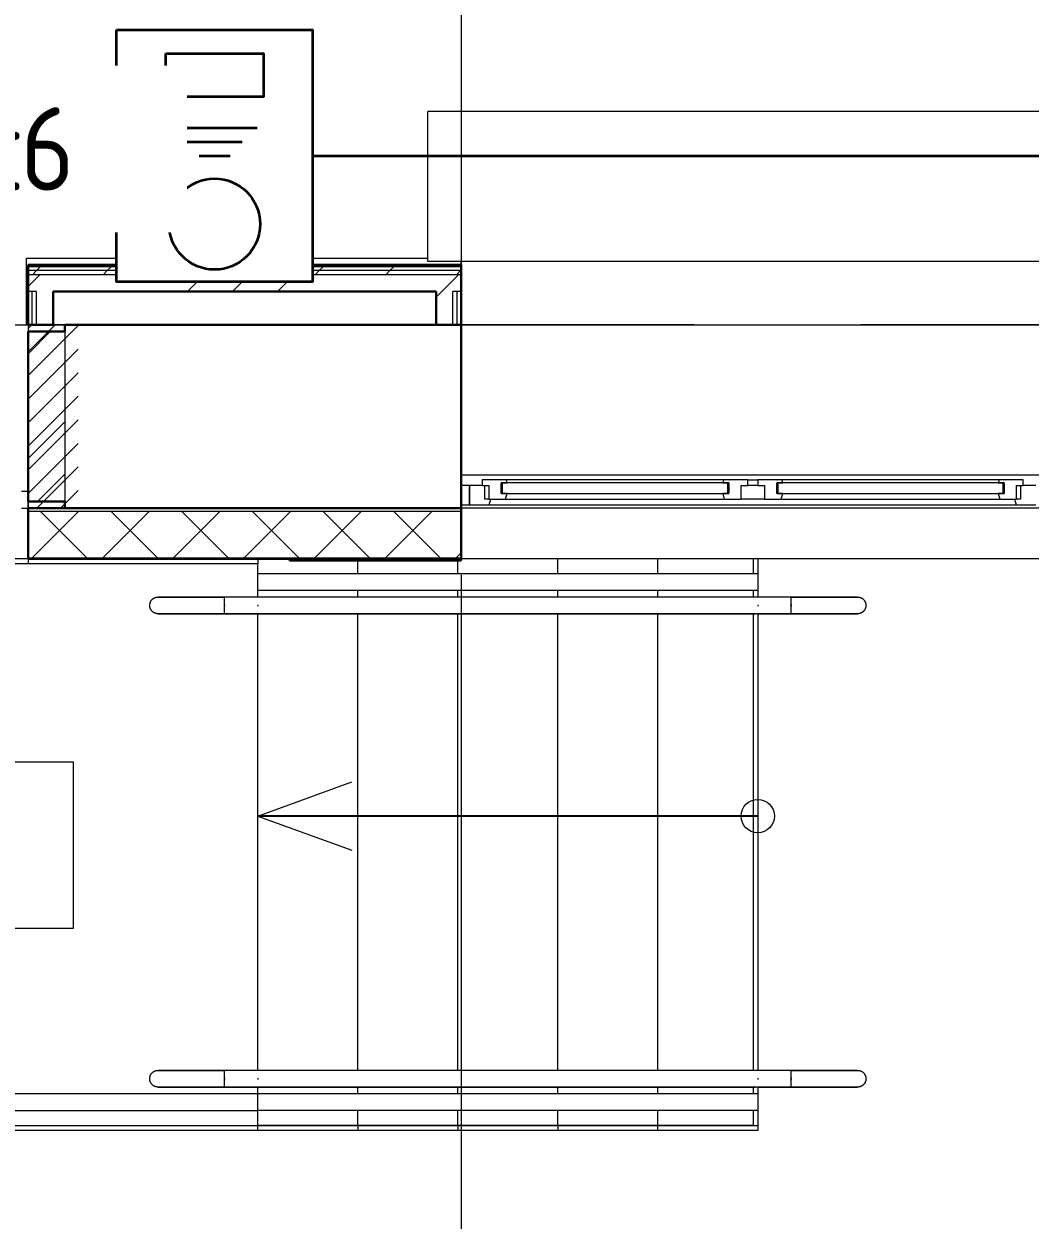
# Model space of a CAD drawing. Header units: millimetres. Extents: x -586848 to 520591, y -385801 to 675781.
# Drawn here: x -34375 to -31355, y -118919 to -115330 of the extents above; entities that cross this region are included whole.
import ezdxf
from ezdxf import colors
from ezdxf.entities.mleader import LeaderData, LeaderLine
from ezdxf.math import Vec2, Vec3

# ---------------------------------------------------------------- set-up
doc = ezdxf.new("R2010")
doc.units = ezdxf.units.MM
doc.set_wipeout_variables(frame=1)
doc.linetypes.add('ADSK_Линия сетки', pattern=[25, 20, -2.5, 0, -2.5])
doc.linetypes.add('ADSK_Штриховая_ш2 п1_5', pattern=[4.5, 3, -1.5])
for name, color, linetype, lineweight in [('_ Окна', 7, 'Continuous', 9), ('E-Безопасность-G', 153, 'Continuous', 35), ('RC-Выноски', 7, 'Continuous', 0), ('Аннотация', 7, 'Continuous', 18), ('Двери', 252, 'Continuous', 9), ('Лестницы', 252, 'Continuous', 9), ('Маркировка Не АУ', 7, 'Continuous', 25), ('Ограждение', 252, 'Continuous', 9), ('Окна', 252, 'Continuous', 9), ('Оси', 252, 'Continuous', 9), ('Стены внутренние', 7, 'Continuous', 18), ('Стены наружные', 7, 'Continuous', 18), ('Стены штриховка', 7, 'Continuous', 9)]:
    doc.layers.add(name, color=color, linetype=linetype, lineweight=lineweight)
doc.layers.add('Узлы', color=7, linetype='Continuous')
doc.styles.add('ISOCPEUR', font='isocpeur.ttf', dxfattribs={"width": 0.9, "height": 350})
doc.styles.add('RubezhCAD', font='', dxfattribs={"oblique": 10})
doc.styles.get('RubezhCAD').set_extended_font_data('GOST type A')

# ---------------------------------------------------------------- blocks, each defined once
blk = doc.blocks.new('СЭС Панель')
at = {"color": 1}
blk.add_wipeout([(-588, 756), (0, 756), (0, 0), (-588, 0)], dxfattribs=at)
at = {"layer": 'E-Безопасность-G', "color": 1}
for p, q in [((-423.7, 462.4), (-165.7, 462.4)), ((-376.5, 420.4), (-210.7, 420.4)), ((-340.5, 378.4), (-247.5, 378.4))]:
    blk.add_line(p, q, dxfattribs=at)
for points in [[(-588, 756), (0, 756), (0, 0), (-588, 0)], [(-440.6, 685.4), (-147.4, 685.4), (-147.4, 555.6), (-440.6, 555.6)]]:
    blk.add_lwpolyline(points, close=True, dxfattribs=at)
blk.add_circle((-294, 173.3), 136.6, dxfattribs=at)
blk = doc.blocks.new('1 этаж')
at = {"layer": 'Двери', "lineweight": 18, "true_color": 0x636466}
h = blk.add_hatch(dxfattribs=at)
h.set_pattern_fill('FP_2', color=251, angle=180, style=0, pattern_type=2)
h.set_pattern_definition([(225, (-48530.8, 15181.27), (35.3553, -35.3553), [])])
h.paths.add_polyline_path([(-47805.8, 14906.3), (-47655.8, 14906.3), (-47655.8, 15456.3), (-47805.8, 15456.3), (-47805.8, 15088.3)])
h.paths.add_polyline_path([(-49505.8, 14906.3), (-49505.8, 15456.3), (-49655.8, 15456.3), (-49655.8, 14906.3), (-49546.1, 14906.3)])
at = {"layer": '_ Окна', "color": 251, "true_color": 0x636466}
for p, q in [((-46480.8, 14974.3), (-46505.8, 14974.3)), ((-46480.8, 14916.3), (-46480.8, 14974.3)), ((-46382.8, 14982.3), (-46385.8, 14982.3)), ((-46385.8, 14982.3), (-46385.8, 14950.3)), ((-45705.8, 14982.3), (-46382.8, 14982.3)), ((-46382.8, 14982.3), (-46382.8, 14950.3)), ((-46382.8, 14950.3), (-46382.8, 14982.3)), ((-45705.8, 14950.3), (-45705.8, 14982.3)), ((-45705.8, 14982.3), (-45705.8, 14950.3)), ((-45702.8, 14982.3), (-45705.8, 14982.3)), ((-45702.8, 14950.3), (-45702.8, 14982.3)), ((-45555.8, 14982.3), (-45558.8, 14982.3)), ((-45558.8, 14982.3), (-45558.8, 14950.3)), ((-44878.8, 14982.3), (-45555.8, 14982.3)), ((-45555.8, 14982.3), (-45555.8, 14950.3)), ((-45555.8, 14950.3), (-45555.8, 14982.3)), ((-44878.8, 14950.3), (-44878.8, 14982.3)), ((-44878.8, 14982.3), (-44878.8, 14950.3)), ((-44875.8, 14982.3), (-44878.8, 14982.3)), ((-44875.8, 14950.3), (-44875.8, 14982.3)), ((-46385.8, 14950.3), (-46382.8, 14950.3)), ((-46382.8, 14950.3), (-45705.8, 14950.3)), ((-45705.8, 14950.3), (-45702.8, 14950.3)), ((-45558.8, 14950.3), (-45555.8, 14950.3)), ((-45555.8, 14950.3), (-44878.8, 14950.3)), ((-44878.8, 14950.3), (-44875.8, 14950.3)), ((-46505.8, 14916.3), (-46480.8, 14916.3))]:
    blk.add_line(p, q, dxfattribs=at)
at = {"layer": '_ Окна', "color": 251, "lineweight": 18, "true_color": 0x636466}
for p, q in [((-46442.8, 14974.3), (-46480.8, 14974.3)), ((-46480.8, 14974.3), (-46480.8, 14916.3)), ((-46386.8, 14991.3), (-46442.8, 14991.3)), ((-46442.8, 14991.3), (-46442.8, 14974.3)), ((-46442.8, 14974.3), (-46422.8, 14974.3)), ((-46434.8, 14933.3), (-46434.8, 14974.3)), ((-46422.8, 14974.3), (-46422.8, 14933.3)), ((-46385.8, 14990.3), (-46386.8, 14991.3)), ((-46384.8, 14991.3), (-46385.8, 14990.3)), ((-46385.8, 14950.3), (-46385.8, 14982.3)), ((-46385.8, 14982.3), (-46367.8, 14982.3)), ((-46370.2, 14991.3), (-46384.8, 14991.3)), ((-46367.8, 14982.3), (-46370.2, 14991.3)), ((-45718.4, 14991.3), (-45720.8, 14982.3)), ((-45720.8, 14982.3), (-45702.8, 14982.3)), ((-45703.8, 14991.3), (-45718.4, 14991.3)), ((-45702.8, 14990.3), (-45703.8, 14991.3)), ((-45701.8, 14991.3), (-45702.8, 14990.3)), ((-45702.8, 14982.3), (-45702.8, 14950.3)), ((-45645.8, 14991.3), (-45701.8, 14991.3)), ((-45665.8, 14933.3), (-45665.8, 14974.3)), ((-45665.8, 14974.3), (-45645.8, 14974.3)), ((-45645.8, 14974.3), (-45645.8, 14991.3)), ((-45559.8, 14991.3), (-45615.8, 14991.3)), ((-45615.8, 14991.3), (-45615.8, 14974.3)), ((-45615.8, 14974.3), (-45595.8, 14974.3)), ((-45595.8, 14974.3), (-45595.8, 14933.3)), ((-45558.8, 14990.3), (-45559.8, 14991.3)), ((-45557.8, 14991.3), (-45558.8, 14990.3)), ((-45558.8, 14950.3), (-45558.8, 14982.3)), ((-45558.8, 14982.3), (-45540.8, 14982.3)), ((-45543.2, 14991.3), (-45557.8, 14991.3)), ((-45540.8, 14982.3), (-45543.2, 14991.3)), ((-44891.4, 14991.3), (-44893.8, 14982.3)), ((-44893.8, 14982.3), (-44875.8, 14982.3)), ((-44876.8, 14991.3), (-44891.4, 14991.3)), ((-44875.8, 14990.3), (-44876.8, 14991.3)), ((-44874.8, 14991.3), (-44875.8, 14990.3)), ((-44875.8, 14982.3), (-44875.8, 14950.3)), ((-44818.8, 14991.3), (-44874.8, 14991.3)), ((-44838.8, 14933.3), (-44838.8, 14974.3)), ((-44838.8, 14974.3), (-44818.8, 14974.3)), ((-44826.8, 14974.3), (-44826.8, 14933.3)), ((-44818.8, 14974.3), (-44818.8, 14991.3)), ((-44780.8, 14974.3), (-44818.8, 14974.3)), ((-46422.8, 14933.3), (-46434.8, 14933.3)), ((-46422.8, 14933.3), (-46372.4, 14933.3)), ((-46421.4, 14916.3), (-46416.8, 14933.3)), ((-46367.8, 14950.3), (-46385.8, 14950.3)), ((-46372.4, 14933.3), (-46367.8, 14950.3)), ((-45702.8, 14950.3), (-45720.8, 14950.3)), ((-45720.8, 14950.3), (-45716.2, 14933.3)), ((-45716.2, 14933.3), (-45665.8, 14933.3)), ((-45595.8, 14933.3), (-45545.4, 14933.3)), ((-45540.8, 14950.3), (-45558.8, 14950.3)), ((-45545.4, 14933.3), (-45540.8, 14950.3)), ((-44875.8, 14950.3), (-44893.8, 14950.3)), ((-44893.8, 14950.3), (-44889.2, 14933.3)), ((-44889.2, 14933.3), (-44838.8, 14933.3)), ((-44844.8, 14933.3), (-44840.2, 14916.3)), ((-44826.8, 14933.3), (-44838.8, 14933.3)), ((-46480.8, 14916.3), (-46421.4, 14916.3)), ((-44840.2, 14916.3), (-44780.8, 14916.3))]:
    blk.add_line(p, q, dxfattribs=at)
at = {"layer": 'Аннотация', "color": 251, "lineweight": 20, "true_color": 0x636466}
for p, q in [((-48970.3, 14145.3), (-47670.3, 14145.3)), ((-47670.3, 14145.3), (-47670.3, 13645.3)), ((-47115.8, 13982.2), (-46833.9, 14084.8)), ((-47115.8, 13982.2), (-46833.9, 13879.6)), ((-47670.3, 13645.3), (-48970.3, 13645.3))]:
    blk.add_line(p, q, dxfattribs=at)
blk.add_circle((-45615.8, 13982.2), 50, dxfattribs=at)
at = {"layer": 'Двери', "color": 251, "linetype": 'ADSK_Штриховая_ш2 п1_5', "true_color": 0x636466}
for p, q in [((-47655.8, 15456.3), (-47805.8, 15456.3)), ((-47805.8, 15456.3), (-47805.8, 14906.3)), ((-47805.8, 14906.3), (-47655.8, 14906.3))]:
    blk.add_line(p, q, dxfattribs=at)
at = {"layer": 'Двери', "color": 251, "true_color": 0x636466}
for p, q in [((-47805.8, 14956.3), (-47825.8, 14956.3)), ((-47805.8, 14906.3), (-47805.8, 14956.3)), ((-47825.8, 14906.3), (-47805.8, 14906.3))]:
    blk.add_line(p, q, dxfattribs=at)
at = {"layer": 'Лестницы', "color": 251, "true_color": 0x636466}
for p, q in [((-47752.2, 14906.3), (-47805.8, 14906.3)), ((-46215.8, 14709.3), (-46215.8, 14754.3)), ((-46215.8, 14709.3), (-46215.8, 14754.3)), ((-45915.8, 14709.3), (-45915.8, 14754.3)), ((-45915.8, 14709.3), (-45915.8, 14754.3)), ((-47115.8, 14709.3), (-47115.8, 14739.3)), ((-47115.8, 14709.3), (-47115.8, 14739.3)), ((-46815.8, 14709.3), (-46815.8, 14749.3)), ((-46815.8, 14709.3), (-46815.8, 14749.3)), ((-46515.8, 14709.3), (-46515.8, 14749.4)), ((-46515.8, 14709.3), (-46515.8, 14749.4)), ((-47115.8, 14639.3), (-47115.8, 14659.3)), ((-47115.8, 14639.3), (-47115.8, 14659.3)), ((-46815.8, 14639.3), (-46815.8, 14659.3)), ((-46815.8, 14639.3), (-46815.8, 14659.3)), ((-46515.8, 14639.3), (-46515.8, 14659.3)), ((-46515.8, 14639.3), (-46515.8, 14659.3)), ((-46215.8, 14639.3), (-46215.8, 14659.3)), ((-46215.8, 14639.3), (-46215.8, 14659.3)), ((-45915.8, 14639.3), (-45915.8, 14659.3)), ((-45915.8, 14639.3), (-45915.8, 14659.3)), ((-47115.8, 13219.3), (-47115.8, 14589.3)), ((-47115.8, 13219.3), (-47115.8, 14589.3)), ((-46815.8, 13219.3), (-46815.8, 14589.3)), ((-46815.8, 13219.3), (-46815.8, 14589.3)), ((-46515.8, 13219.3), (-46515.8, 14589.3)), ((-46515.8, 13219.3), (-46515.8, 14589.3)), ((-46215.8, 13219.3), (-46215.8, 14589.3)), ((-46215.8, 13219.3), (-46215.8, 14589.3)), ((-45915.8, 13219.3), (-45915.8, 14589.3)), ((-45915.8, 13219.3), (-45915.8, 14589.3)), ((-47115.8, 13149.3), (-47115.8, 13169.3)), ((-47115.8, 13149.3), (-47115.8, 13169.3)), ((-46815.8, 13149.3), (-46815.8, 13169.3)), ((-46815.8, 13149.3), (-46815.8, 13169.3)), ((-46515.8, 13149.3), (-46515.8, 13169.3)), ((-46515.8, 13149.3), (-46515.8, 13169.3)), ((-46215.8, 13149.3), (-46215.8, 13169.3)), ((-46215.8, 13149.3), (-46215.8, 13169.3)), ((-45915.8, 13149.3), (-45915.8, 13169.3)), ((-45915.8, 13149.3), (-45915.8, 13169.3)), ((-47115.8, 13054.3), (-47115.8, 13099.3)), ((-47115.8, 13054.3), (-47115.8, 13099.3)), ((-46815.8, 13054.3), (-46815.8, 13099.3)), ((-46815.8, 13054.3), (-46815.8, 13099.3)), ((-46515.8, 13054.3), (-46515.8, 13099.3)), ((-46515.8, 13054.3), (-46515.8, 13099.3)), ((-46215.8, 13054.3), (-46215.8, 13099.3)), ((-46215.8, 13054.3), (-46215.8, 13099.3)), ((-45915.8, 13054.3), (-45915.8, 13099.3)), ((-45915.8, 13054.3), (-45915.8, 13099.3)), ((-49645.8, 13054.3), (-47115.8, 13054.3)), ((-46815.8, 13054.3), (-47115.8, 13054.3)), ((-46515.8, 13054.3), (-46815.8, 13054.3)), ((-46215.8, 13054.3), (-46515.8, 13054.3)), ((-45915.8, 13054.3), (-46215.8, 13054.3)), ((-45628.8, 13054.3), (-45915.8, 13054.3))]:
    blk.add_line(p, q, dxfattribs=at)
at = {"layer": 'Ограждение', "color": 251, "true_color": 0x636466}
for p, q in [((-46605.8, 15646.3), (-46605.8, 16096.3)), ((-41855.8, 16096.3), (-46605.8, 16096.3)), ((-47810.8, 15456.3), (-47810.8, 15656.3)), ((-47810.8, 15656.3), (-46605.8, 15656.3)), ((-41855.8, 15646.3), (-46605.8, 15646.3)), ((-46505.8, 15636.3), (-46505.8, 15646.3)), ((-47810.8, 15456.3), (-47805.8, 15456.3)), ((-47730.8, 15456.3), (-47695.8, 15456.3)), ((-46505.8, 15456.3), (-44755.8, 15456.3)), ((-46505.8, 15006.3), (-44755.8, 15006.3)), ((-47115.8, 14659.3), (-47115.8, 14709.3)), ((-45615.8, 14709.3), (-47115.8, 14709.3)), ((-45615.8, 14709.3), (-45615.8, 14659.3)), ((-45615.8, 14659.3), (-47115.8, 14659.3)), ((-47121.9, 14639.3), (-47215.8, 14639.3)), ((-47215.8, 14589.3), (-47215.8, 14639.3)), ((-47115.8, 14639.3), (-47215.8, 14639.3)), ((-47215.8, 14616.6), (-47215.8, 14611.9)), ((-47215.8, 14614.3), (-47215.8, 14616.6)), ((-47215.8, 14611.9), (-47215.8, 14614.3)), ((-45621.9, 14639.3), (-47121.9, 14639.3)), ((-45615.8, 14639.3), (-47115.8, 14639.3)), ((-45515.8, 14639.3), (-45616.4, 14639.3)), ((-45515.8, 14639.3), (-45615.8, 14639.3)), ((-45515.8, 14589.3), (-45515.8, 14639.3)), ((-45515.8, 14611.9), (-45515.8, 14616.6)), ((-45515.8, 14616.6), (-45515.8, 14614.3)), ((-45515.8, 14614.3), (-45515.8, 14611.9)), ((-47215.8, 14589.3), (-47121.9, 14589.3)), ((-47115.8, 14589.3), (-47215.8, 14589.3)), ((-47121.9, 14589.3), (-45621.9, 14589.3)), ((-45615.8, 14589.3), (-47115.8, 14589.3)), ((-45616.4, 14589.3), (-45515.8, 14589.3)), ((-45515.8, 14589.3), (-45615.8, 14589.3)), ((-47121.9, 13219.3), (-47215.8, 13219.3)), ((-47215.8, 13169.3), (-47215.8, 13219.3)), ((-47115.8, 13219.3), (-47215.8, 13219.3)), ((-45621.9, 13219.3), (-47121.9, 13219.3)), ((-45615.8, 13219.3), (-47115.8, 13219.3)), ((-45515.8, 13219.3), (-45616.4, 13219.3)), ((-45515.8, 13219.3), (-45615.8, 13219.3)), ((-45515.8, 13169.3), (-45515.8, 13219.3)), ((-47215.8, 13196.6), (-47215.8, 13191.9)), ((-47215.8, 13194.3), (-47215.8, 13196.6)), ((-47215.8, 13191.9), (-47215.8, 13194.3)), ((-45515.8, 13191.9), (-45515.8, 13196.6)), ((-45515.8, 13196.6), (-45515.8, 13194.3)), ((-45515.8, 13194.3), (-45515.8, 13191.9)), ((-47115.8, 13149.3), (-49550.8, 13149.3)), ((-47215.8, 13169.3), (-47121.9, 13169.3)), ((-47115.8, 13169.3), (-47215.8, 13169.3)), ((-47121.9, 13169.3), (-45621.9, 13169.3)), ((-45615.8, 13169.3), (-47115.8, 13169.3)), ((-47115.8, 13099.3), (-47115.8, 13149.3)), ((-45615.8, 13149.3), (-47115.8, 13149.3)), ((-45616.4, 13169.3), (-45515.8, 13169.3)), ((-45515.8, 13169.3), (-45615.8, 13169.3)), ((-45615.8, 13149.3), (-45615.8, 13099.3)), ((-49600.8, 13099.3), (-47115.8, 13099.3)), ((-47115.8, 13121.9), (-47115.8, 13126.6)), ((-45615.8, 13099.3), (-47115.8, 13099.3))]:
    blk.add_line(p, q, dxfattribs=at)
at = {"layer": 'Ограждение', "color": 251, "true_color": 0x636466, "flags": 128}
for points in [[(-47440.8, 14614.3), (-47440.8, 14615.3), (-47440.7, 14616.3), (-47440.6, 14617.3), (-47440.5, 14618.3), (-47440.3, 14619.2), (-47440.1, 14620.2), (-47439.8, 14621.2), (-47439.5, 14622.1), (-47439.2, 14623.1), (-47438.8, 14624), (-47438.4, 14624.9), (-47438, 14625.8), (-47437.5, 14626.7), (-47437, 14627.5), (-47436.4, 14628.4), (-47435.9, 14629.2), (-47435.2, 14630), (-47434.6, 14630.8), (-47433.9, 14631.5), (-47433.2, 14632.2), (-47432.5, 14632.9), (-47431.7, 14633.5), (-47430.9, 14634.2), (-47430.1, 14634.7), (-47429.3, 14635.3), (-47428.5, 14635.8), (-47427.6, 14636.3), (-47426.7, 14636.8), (-47425.8, 14637.2), (-47424.9, 14637.6), (-47423.9, 14637.9), (-47423, 14638.2), (-47422, 14638.5), (-47421, 14638.7), (-47420.1, 14638.9), (-47419.1, 14639.1), (-47418.1, 14639.2), (-47417.1, 14639.2), (-47416.1, 14639.3), (-47415.8, 14639.3)], [(-47415.8, 14589.3), (-47416.8, 14589.3), (-47417.8, 14589.3), (-47418.8, 14589.4), (-47419.8, 14589.6), (-47420.8, 14589.8), (-47421.7, 14590), (-47422.7, 14590.2), (-47423.7, 14590.5), (-47424.6, 14590.9), (-47425.5, 14591.2), (-47426.5, 14591.7), (-47427.3, 14592.1), (-47428.2, 14592.6), (-47429.1, 14593.1), (-47429.9, 14593.6), (-47430.7, 14594.2), (-47431.5, 14594.8), (-47432.3, 14595.5), (-47433, 14596.1), (-47433.7, 14596.9), (-47434.4, 14597.6), (-47435.1, 14598.3), (-47435.7, 14599.1), (-47436.3, 14599.9), (-47436.8, 14600.8), (-47437.4, 14601.6), (-47437.9, 14602.5), (-47438.3, 14603.4), (-47438.7, 14604.3), (-47439.1, 14605.2), (-47439.4, 14606.1), (-47439.8, 14607.1), (-47440, 14608.1), (-47440.2, 14609), (-47440.4, 14610), (-47440.6, 14611), (-47440.7, 14612), (-47440.8, 14613), (-47440.8, 14614), (-47440.8, 14614.3)], [(-47215.8, 14639.3), (-47223.8, 14639.3), (-47231.8, 14639.3), (-47239.7, 14639.3), (-47247.7, 14639.3), (-47255.5, 14639.3), (-47263.3, 14639.3), (-47271.1, 14639.3), (-47278.7, 14639.3), (-47286.3, 14639.3), (-47293.7, 14639.3), (-47301, 14639.3), (-47308.2, 14639.3), (-47315.2, 14639.3), (-47322, 14639.3), (-47328.7, 14639.3), (-47335.2, 14639.3), (-47341.6, 14639.3), (-47347.7, 14639.3), (-47353.6, 14639.3), (-47359.3, 14639.3), (-47364.7, 14639.3), (-47369.9, 14639.3), (-47374.9, 14639.3), (-47379.6, 14639.3), (-47384.1, 14639.3), (-47388.3, 14639.3), (-47392.2, 14639.3), (-47395.8, 14639.3), (-47399.2, 14639.3), (-47402.2, 14639.3), (-47405, 14639.3), (-47407.4, 14639.3), (-47409.5, 14639.3), (-47411.4, 14639.3), (-47412.9, 14639.3), (-47414.1, 14639.3), (-47415, 14639.3), (-47415.5, 14639.3), (-47415.8, 14639.3), (-47415.8, 14639.3)], [(-47415.8, 14639.3), (-47415.6, 14639.3), (-47415.2, 14639.3), (-47414.4, 14639.3), (-47413.2, 14639.3), (-47411.8, 14639.3), (-47410.1, 14639.3), (-47408, 14639.3), (-47405.6, 14639.3), (-47403, 14639.3), (-47400, 14639.3), (-47396.8, 14639.3), (-47393.2, 14639.3), (-47389.4, 14639.3), (-47385.3, 14639.3), (-47380.9, 14639.3), (-47376.2, 14639.3), (-47371.3, 14639.3), (-47366.2, 14639.3), (-47360.8, 14639.3), (-47355.1, 14639.3), (-47349.3, 14639.3), (-47343.2, 14639.3), (-47337, 14639.3), (-47330.5, 14639.3), (-47323.9, 14639.3), (-47317, 14639.3), (-47310.1, 14639.3), (-47302.9, 14639.3), (-47295.7, 14639.3), (-47288.3, 14639.3), (-47280.8, 14639.3), (-47273.1, 14639.3), (-47265.4, 14639.3), (-47257.6, 14639.3), (-47249.8, 14639.3), (-47241.9, 14639.3), (-47233.9, 14639.3), (-47226, 14639.3), (-47218, 14639.3), (-47215.8, 14639.3)], [(-45515.8, 14639.3), (-45507.8, 14639.3), (-45499.8, 14639.3), (-45491.9, 14639.3), (-45483.9, 14639.3), (-45476.1, 14639.3), (-45468.3, 14639.3), (-45460.5, 14639.3), (-45452.9, 14639.3), (-45445.3, 14639.3), (-45437.9, 14639.3), (-45430.6, 14639.3), (-45423.4, 14639.3), (-45416.4, 14639.3), (-45409.6, 14639.3), (-45402.9, 14639.3), (-45396.4, 14639.3), (-45390, 14639.3), (-45383.9, 14639.3), (-45378, 14639.3), (-45372.3, 14639.3), (-45366.9, 14639.3), (-45361.7, 14639.3), (-45356.7, 14639.3), (-45352, 14639.3), (-45347.5, 14639.3), (-45343.3, 14639.3), (-45339.4, 14639.3), (-45335.8, 14639.3), (-45332.4, 14639.3), (-45329.4, 14639.3), (-45326.6, 14639.3), (-45324.2, 14639.3), (-45322.1, 14639.3), (-45320.2, 14639.3), (-45318.7, 14639.3), (-45317.5, 14639.3), (-45316.6, 14639.3), (-45316.1, 14639.3), (-45315.8, 14639.3), (-45315.8, 14639.3)], [(-45315.8, 14639.3), (-45316, 14639.3), (-45316.4, 14639.3), (-45317.2, 14639.3), (-45318.4, 14639.3), (-45319.8, 14639.3), (-45321.5, 14639.3), (-45323.6, 14639.3), (-45326, 14639.3), (-45328.6, 14639.3), (-45331.6, 14639.3), (-45334.9, 14639.3), (-45338.4, 14639.3), (-45342.2, 14639.3), (-45346.4, 14639.3), (-45350.7, 14639.3), (-45355.4, 14639.3), (-45360.3, 14639.3), (-45365.4, 14639.3), (-45370.8, 14639.3), (-45376.5, 14639.3), (-45382.3, 14639.3), (-45388.4, 14639.3), (-45394.6, 14639.3), (-45401.1, 14639.3), (-45407.7, 14639.3), (-45414.6, 14639.3), (-45421.5, 14639.3), (-45428.7, 14639.3), (-45435.9, 14639.3), (-45443.3, 14639.3), (-45450.8, 14639.3), (-45458.5, 14639.3), (-45466.2, 14639.3), (-45474, 14639.3), (-45481.8, 14639.3), (-45489.7, 14639.3), (-45497.7, 14639.3), (-45505.6, 14639.3), (-45513.6, 14639.3), (-45515.8, 14639.3)], [(-45315.8, 14639.3), (-45314.8, 14639.2), (-45313.8, 14639.2), (-45312.8, 14639.1), (-45311.8, 14638.9), (-45310.8, 14638.8), (-45309.9, 14638.6), (-45308.9, 14638.3), (-45307.9, 14638), (-45307, 14637.7), (-45306.1, 14637.3), (-45305.2, 14636.9), (-45304.3, 14636.4), (-45303.4, 14636), (-45302.5, 14635.5), (-45301.7, 14634.9), (-45300.9, 14634.3), (-45300.1, 14633.7), (-45299.3, 14633.1), (-45298.6, 14632.4), (-45297.9, 14631.7), (-45297.2, 14631), (-45296.5, 14630.2), (-45295.9, 14629.4), (-45295.3, 14628.6), (-45294.8, 14627.8), (-45294.2, 14626.9), (-45293.8, 14626.1), (-45293.3, 14625.2), (-45292.9, 14624.3), (-45292.5, 14623.3), (-45292.2, 14622.4), (-45291.9, 14621.4), (-45291.6, 14620.5), (-45291.4, 14619.5), (-45291.2, 14618.5), (-45291, 14617.5), (-45290.9, 14616.5), (-45290.8, 14615.5), (-45290.8, 14614.5), (-45290.8, 14614.3)], [(-45290.8, 14614.3), (-45290.8, 14613.3), (-45290.9, 14612.3), (-45291, 14611.3), (-45291.1, 14610.3), (-45291.3, 14609.3), (-45291.5, 14608.3), (-45291.8, 14607.4), (-45292.1, 14606.4), (-45292.4, 14605.5), (-45292.8, 14604.5), (-45293.2, 14603.6), (-45293.6, 14602.7), (-45294.1, 14601.8), (-45294.6, 14601), (-45295.2, 14600.2), (-45295.7, 14599.3), (-45296.4, 14598.5), (-45297, 14597.8), (-45297.7, 14597), (-45298.4, 14596.3), (-45299.1, 14595.7), (-45299.9, 14595), (-45300.7, 14594.4), (-45301.5, 14593.8), (-45302.3, 14593.2), (-45303.1, 14592.7), (-45304, 14592.2), (-45304.9, 14591.8), (-45305.8, 14591.3), (-45306.7, 14591), (-45307.7, 14590.6), (-45308.6, 14590.3), (-45309.6, 14590.1), (-45310.6, 14589.8), (-45311.6, 14589.6), (-45312.5, 14589.5), (-45313.5, 14589.4), (-45314.5, 14589.3), (-45315.5, 14589.3), (-45315.8, 14589.3)], [(-47215.8, 14589.3), (-47223.8, 14589.3), (-47231.8, 14589.3), (-47239.7, 14589.3), (-47247.7, 14589.3), (-47255.5, 14589.3), (-47263.3, 14589.3), (-47271.1, 14589.3), (-47278.7, 14589.3), (-47286.3, 14589.3), (-47293.7, 14589.3), (-47301, 14589.3), (-47308.2, 14589.3), (-47315.2, 14589.3), (-47322, 14589.3), (-47328.7, 14589.3), (-47335.2, 14589.3), (-47341.6, 14589.3), (-47347.7, 14589.3), (-47353.6, 14589.3), (-47359.3, 14589.3), (-47364.7, 14589.3), (-47369.9, 14589.3), (-47374.9, 14589.3), (-47379.6, 14589.3), (-47384.1, 14589.3), (-47388.3, 14589.3), (-47392.2, 14589.3), (-47395.8, 14589.3), (-47399.2, 14589.3), (-47402.2, 14589.3), (-47405, 14589.3), (-47407.4, 14589.3), (-47409.5, 14589.3), (-47411.4, 14589.3), (-47412.9, 14589.3), (-47414.1, 14589.3), (-47415, 14589.3), (-47415.5, 14589.3), (-47415.8, 14589.3), (-47415.8, 14589.3)], [(-47415.8, 14589.3), (-47415.6, 14589.3), (-47415.2, 14589.3), (-47414.4, 14589.3), (-47413.2, 14589.3), (-47411.8, 14589.3), (-47410.1, 14589.3), (-47408, 14589.3), (-47405.6, 14589.3), (-47403, 14589.3), (-47400, 14589.3), (-47396.8, 14589.3), (-47393.2, 14589.3), (-47389.4, 14589.3), (-47385.3, 14589.3), (-47380.9, 14589.3), (-47376.2, 14589.3), (-47371.3, 14589.3), (-47366.2, 14589.3), (-47360.8, 14589.3), (-47355.1, 14589.3), (-47349.3, 14589.3), (-47343.2, 14589.3), (-47337, 14589.3), (-47330.5, 14589.3), (-47323.9, 14589.3), (-47317, 14589.3), (-47310.1, 14589.3), (-47302.9, 14589.3), (-47295.7, 14589.3), (-47288.3, 14589.3), (-47280.8, 14589.3), (-47273.1, 14589.3), (-47265.4, 14589.3), (-47257.6, 14589.3), (-47249.8, 14589.3), (-47241.9, 14589.3), (-47233.9, 14589.3), (-47226, 14589.3), (-47218, 14589.3), (-47215.8, 14589.3)], [(-45515.8, 14589.3), (-45507.8, 14589.3), (-45499.8, 14589.3), (-45491.9, 14589.3), (-45483.9, 14589.3), (-45476.1, 14589.3), (-45468.3, 14589.3), (-45460.5, 14589.3), (-45452.9, 14589.3), (-45445.3, 14589.3), (-45437.9, 14589.3), (-45430.6, 14589.3), (-45423.4, 14589.3), (-45416.4, 14589.3), (-45409.6, 14589.3), (-45402.9, 14589.3), (-45396.4, 14589.3), (-45390, 14589.3), (-45383.9, 14589.3), (-45378, 14589.3), (-45372.3, 14589.3), (-45366.9, 14589.3), (-45361.7, 14589.3), (-45356.7, 14589.3), (-45352, 14589.3), (-45347.5, 14589.3), (-45343.3, 14589.3), (-45339.4, 14589.3), (-45335.8, 14589.3), (-45332.4, 14589.3), (-45329.4, 14589.3), (-45326.6, 14589.3), (-45324.2, 14589.3), (-45322.1, 14589.3), (-45320.2, 14589.3), (-45318.7, 14589.3), (-45317.5, 14589.3), (-45316.6, 14589.3), (-45316.1, 14589.3), (-45315.8, 14589.3), (-45315.8, 14589.3)], [(-45315.8, 14589.3), (-45316, 14589.3), (-45316.4, 14589.3), (-45317.2, 14589.3), (-45318.4, 14589.3), (-45319.8, 14589.3), (-45321.5, 14589.3), (-45323.6, 14589.3), (-45326, 14589.3), (-45328.6, 14589.3), (-45331.6, 14589.3), (-45334.9, 14589.3), (-45338.4, 14589.3), (-45342.2, 14589.3), (-45346.4, 14589.3), (-45350.7, 14589.3), (-45355.4, 14589.3), (-45360.3, 14589.3), (-45365.4, 14589.3), (-45370.8, 14589.3), (-45376.5, 14589.3), (-45382.3, 14589.3), (-45388.4, 14589.3), (-45394.6, 14589.3), (-45401.1, 14589.3), (-45407.7, 14589.3), (-45414.6, 14589.3), (-45421.5, 14589.3), (-45428.7, 14589.3), (-45435.9, 14589.3), (-45443.3, 14589.3), (-45450.8, 14589.3), (-45458.5, 14589.3), (-45466.2, 14589.3), (-45474, 14589.3), (-45481.8, 14589.3), (-45489.7, 14589.3), (-45497.7, 14589.3), (-45505.6, 14589.3), (-45513.6, 14589.3), (-45515.8, 14589.3)], [(-47440.8, 13194.3), (-47440.8, 13195.3), (-47440.7, 13196.3), (-47440.6, 13197.3), (-47440.5, 13198.3), (-47440.3, 13199.2), (-47440.1, 13200.2), (-47439.8, 13201.2), (-47439.5, 13202.1), (-47439.2, 13203.1), (-47438.8, 13204), (-47438.4, 13204.9), (-47438, 13205.8), (-47437.5, 13206.7), (-47437, 13207.5), (-47436.4, 13208.4), (-47435.9, 13209.2), (-47435.2, 13210), (-47434.6, 13210.8), (-47433.9, 13211.5), (-47433.2, 13212.2), (-47432.5, 13212.9), (-47431.7, 13213.5), (-47430.9, 13214.2), (-47430.1, 13214.7), (-47429.3, 13215.3), (-47428.5, 13215.8), (-47427.6, 13216.3), (-47426.7, 13216.8), (-47425.8, 13217.2), (-47424.9, 13217.6), (-47423.9, 13217.9), (-47423, 13218.2), (-47422, 13218.5), (-47421, 13218.7), (-47420.1, 13218.9), (-47419.1, 13219.1), (-47418.1, 13219.2), (-47417.1, 13219.2), (-47416.1, 13219.3), (-47415.8, 13219.3)], [(-47215.8, 13219.3), (-47223.8, 13219.3), (-47231.8, 13219.3), (-47239.7, 13219.3), (-47247.7, 13219.3), (-47255.5, 13219.3), (-47263.3, 13219.3), (-47271.1, 13219.3), (-47278.7, 13219.3), (-47286.3, 13219.3), (-47293.7, 13219.3), (-47301, 13219.3), (-47308.2, 13219.3), (-47315.2, 13219.3), (-47322, 13219.3), (-47328.7, 13219.3), (-47335.2, 13219.3), (-47341.6, 13219.3), (-47347.7, 13219.3), (-47353.6, 13219.3), (-47359.3, 13219.3), (-47364.7, 13219.3), (-47369.9, 13219.3), (-47374.9, 13219.3), (-47379.6, 13219.3), (-47384.1, 13219.3), (-47388.3, 13219.3), (-47392.2, 13219.3), (-47395.8, 13219.3), (-47399.2, 13219.3), (-47402.2, 13219.3), (-47405, 13219.3), (-47407.4, 13219.3), (-47409.5, 13219.3), (-47411.4, 13219.3), (-47412.9, 13219.3), (-47414.1, 13219.3), (-47415, 13219.3), (-47415.5, 13219.3), (-47415.8, 13219.3), (-47415.8, 13219.3)], [(-47415.8, 13219.3), (-47415.6, 13219.3), (-47415.2, 13219.3), (-47414.4, 13219.3), (-47413.2, 13219.3), (-47411.8, 13219.3), (-47410.1, 13219.3), (-47408, 13219.3), (-47405.6, 13219.3), (-47403, 13219.3), (-47400, 13219.3), (-47396.8, 13219.3), (-47393.2, 13219.3), (-47389.4, 13219.3), (-47385.3, 13219.3), (-47380.9, 13219.3), (-47376.2, 13219.3), (-47371.3, 13219.3), (-47366.2, 13219.3), (-47360.8, 13219.3), (-47355.1, 13219.3), (-47349.3, 13219.3), (-47343.2, 13219.3), (-47337, 13219.3), (-47330.5, 13219.3), (-47323.9, 13219.3), (-47317, 13219.3), (-47310.1, 13219.3), (-47302.9, 13219.3), (-47295.7, 13219.3), (-47288.3, 13219.3), (-47280.8, 13219.3), (-47273.1, 13219.3), (-47265.4, 13219.3), (-47257.6, 13219.3), (-47249.8, 13219.3), (-47241.9, 13219.3), (-47233.9, 13219.3), (-47226, 13219.3), (-47218, 13219.3), (-47215.8, 13219.3)], [(-45515.8, 13219.3), (-45507.8, 13219.3), (-45499.8, 13219.3), (-45491.9, 13219.3), (-45483.9, 13219.3), (-45476.1, 13219.3), (-45468.3, 13219.3), (-45460.5, 13219.3), (-45452.9, 13219.3), (-45445.3, 13219.3), (-45437.9, 13219.3), (-45430.6, 13219.3), (-45423.4, 13219.3), (-45416.4, 13219.3), (-45409.6, 13219.3), (-45402.9, 13219.3), (-45396.4, 13219.3), (-45390, 13219.3), (-45383.9, 13219.3), (-45378, 13219.3), (-45372.3, 13219.3), (-45366.9, 13219.3), (-45361.7, 13219.3), (-45356.7, 13219.3), (-45352, 13219.3), (-45347.5, 13219.3), (-45343.3, 13219.3), (-45339.4, 13219.3), (-45335.8, 13219.3), (-45332.4, 13219.3), (-45329.4, 13219.3), (-45326.6, 13219.3), (-45324.2, 13219.3), (-45322.1, 13219.3), (-45320.2, 13219.3), (-45318.7, 13219.3), (-45317.5, 13219.3), (-45316.6, 13219.3), (-45316.1, 13219.3), (-45315.8, 13219.3), (-45315.8, 13219.3)], [(-45315.8, 13219.3), (-45316, 13219.3), (-45316.4, 13219.3), (-45317.2, 13219.3), (-45318.4, 13219.3), (-45319.8, 13219.3), (-45321.5, 13219.3), (-45323.6, 13219.3), (-45326, 13219.3), (-45328.6, 13219.3), (-45331.6, 13219.3), (-45334.9, 13219.3), (-45338.4, 13219.3), (-45342.2, 13219.3), (-45346.4, 13219.3), (-45350.7, 13219.3), (-45355.4, 13219.3), (-45360.3, 13219.3), (-45365.4, 13219.3), (-45370.8, 13219.3), (-45376.5, 13219.3), (-45382.3, 13219.3), (-45388.4, 13219.3), (-45394.6, 13219.3), (-45401.1, 13219.3), (-45407.7, 13219.3), (-45414.6, 13219.3), (-45421.5, 13219.3), (-45428.7, 13219.3), (-45435.9, 13219.3), (-45443.3, 13219.3), (-45450.8, 13219.3), (-45458.5, 13219.3), (-45466.2, 13219.3), (-45474, 13219.3), (-45481.8, 13219.3), (-45489.7, 13219.3), (-45497.7, 13219.3), (-45505.6, 13219.3), (-45513.6, 13219.3), (-45515.8, 13219.3)], [(-45315.8, 13219.3), (-45314.8, 13219.2), (-45313.8, 13219.2), (-45312.8, 13219.1), (-45311.8, 13218.9), (-45310.8, 13218.8), (-45309.9, 13218.6), (-45308.9, 13218.3), (-45307.9, 13218), (-45307, 13217.7), (-45306.1, 13217.3), (-45305.2, 13216.9), (-45304.3, 13216.4), (-45303.4, 13216), (-45302.5, 13215.5), (-45301.7, 13214.9), (-45300.9, 13214.3), (-45300.1, 13213.7), (-45299.3, 13213.1), (-45298.6, 13212.4), (-45297.9, 13211.7), (-45297.2, 13211), (-45296.5, 13210.2), (-45295.9, 13209.4), (-45295.3, 13208.6), (-45294.8, 13207.8), (-45294.2, 13206.9), (-45293.8, 13206.1), (-45293.3, 13205.2), (-45292.9, 13204.3), (-45292.5, 13203.3), (-45292.2, 13202.4), (-45291.9, 13201.4), (-45291.6, 13200.5), (-45291.4, 13199.5), (-45291.2, 13198.5), (-45291, 13197.5), (-45290.9, 13196.5), (-45290.8, 13195.5), (-45290.8, 13194.5), (-45290.8, 13194.3)], [(-47415.8, 13169.3), (-47416.8, 13169.3), (-47417.8, 13169.3), (-47418.8, 13169.4), (-47419.8, 13169.6), (-47420.8, 13169.8), (-47421.7, 13170), (-47422.7, 13170.2), (-47423.7, 13170.5), (-47424.6, 13170.9), (-47425.5, 13171.2), (-47426.5, 13171.7), (-47427.3, 13172.1), (-47428.2, 13172.6), (-47429.1, 13173.1), (-47429.9, 13173.6), (-47430.7, 13174.2), (-47431.5, 13174.8), (-47432.3, 13175.5), (-47433, 13176.1), (-47433.7, 13176.9), (-47434.4, 13177.6), (-47435.1, 13178.3), (-47435.7, 13179.1), (-47436.3, 13179.9), (-47436.8, 13180.8), (-47437.4, 13181.6), (-47437.9, 13182.5), (-47438.3, 13183.4), (-47438.7, 13184.3), (-47439.1, 13185.2), (-47439.4, 13186.1), (-47439.8, 13187.1), (-47440, 13188.1), (-47440.2, 13189), (-47440.4, 13190), (-47440.6, 13191), (-47440.7, 13192), (-47440.8, 13193), (-47440.8, 13194), (-47440.8, 13194.3)], [(-45290.8, 13194.3), (-45290.8, 13193.3), (-45290.9, 13192.3), (-45291, 13191.3), (-45291.1, 13190.3), (-45291.3, 13189.3), (-45291.5, 13188.3), (-45291.8, 13187.4), (-45292.1, 13186.4), (-45292.4, 13185.5), (-45292.8, 13184.5), (-45293.2, 13183.6), (-45293.6, 13182.7), (-45294.1, 13181.8), (-45294.6, 13181), (-45295.2, 13180.2), (-45295.7, 13179.3), (-45296.4, 13178.5), (-45297, 13177.8), (-45297.7, 13177), (-45298.4, 13176.3), (-45299.1, 13175.7), (-45299.9, 13175), (-45300.7, 13174.4), (-45301.5, 13173.8), (-45302.3, 13173.2), (-45303.1, 13172.7), (-45304, 13172.2), (-45304.9, 13171.8), (-45305.8, 13171.3), (-45306.7, 13171), (-45307.7, 13170.6), (-45308.6, 13170.3), (-45309.6, 13170.1), (-45310.6, 13169.8), (-45311.6, 13169.6), (-45312.5, 13169.5), (-45313.5, 13169.4), (-45314.5, 13169.3), (-45315.5, 13169.3), (-45315.8, 13169.3)], [(-47215.8, 13169.3), (-47223.8, 13169.3), (-47231.8, 13169.3), (-47239.7, 13169.3), (-47247.7, 13169.3), (-47255.5, 13169.3), (-47263.3, 13169.3), (-47271.1, 13169.3), (-47278.7, 13169.3), (-47286.3, 13169.3), (-47293.7, 13169.3), (-47301, 13169.3), (-47308.2, 13169.3), (-47315.2, 13169.3), (-47322, 13169.3), (-47328.7, 13169.3), (-47335.2, 13169.3), (-47341.6, 13169.3), (-47347.7, 13169.3), (-47353.6, 13169.3), (-47359.3, 13169.3), (-47364.7, 13169.3), (-47369.9, 13169.3), (-47374.9, 13169.3), (-47379.6, 13169.3), (-47384.1, 13169.3), (-47388.3, 13169.3), (-47392.2, 13169.3), (-47395.8, 13169.3), (-47399.2, 13169.3), (-47402.2, 13169.3), (-47405, 13169.3), (-47407.4, 13169.3), (-47409.5, 13169.3), (-47411.4, 13169.3), (-47412.9, 13169.3), (-47414.1, 13169.3), (-47415, 13169.3), (-47415.5, 13169.3), (-47415.8, 13169.3), (-47415.8, 13169.3)], [(-47415.8, 13169.3), (-47415.6, 13169.3), (-47415.2, 13169.3), (-47414.4, 13169.3), (-47413.2, 13169.3), (-47411.8, 13169.3), (-47410.1, 13169.3), (-47408, 13169.3), (-47405.6, 13169.3), (-47403, 13169.3), (-47400, 13169.3), (-47396.8, 13169.3), (-47393.2, 13169.3), (-47389.4, 13169.3), (-47385.3, 13169.3), (-47380.9, 13169.3), (-47376.2, 13169.3), (-47371.3, 13169.3), (-47366.2, 13169.3), (-47360.8, 13169.3), (-47355.1, 13169.3), (-47349.3, 13169.3), (-47343.2, 13169.3), (-47337, 13169.3), (-47330.5, 13169.3), (-47323.9, 13169.3), (-47317, 13169.3), (-47310.1, 13169.3), (-47302.9, 13169.3), (-47295.7, 13169.3), (-47288.3, 13169.3), (-47280.8, 13169.3), (-47273.1, 13169.3), (-47265.4, 13169.3), (-47257.6, 13169.3), (-47249.8, 13169.3), (-47241.9, 13169.3), (-47233.9, 13169.3), (-47226, 13169.3), (-47218, 13169.3), (-47215.8, 13169.3)], [(-45515.8, 13169.3), (-45507.8, 13169.3), (-45499.8, 13169.3), (-45491.9, 13169.3), (-45483.9, 13169.3), (-45476.1, 13169.3), (-45468.3, 13169.3), (-45460.5, 13169.3), (-45452.9, 13169.3), (-45445.3, 13169.3), (-45437.9, 13169.3), (-45430.6, 13169.3), (-45423.4, 13169.3), (-45416.4, 13169.3), (-45409.6, 13169.3), (-45402.9, 13169.3), (-45396.4, 13169.3), (-45390, 13169.3), (-45383.9, 13169.3), (-45378, 13169.3), (-45372.3, 13169.3), (-45366.9, 13169.3), (-45361.7, 13169.3), (-45356.7, 13169.3), (-45352, 13169.3), (-45347.5, 13169.3), (-45343.3, 13169.3), (-45339.4, 13169.3), (-45335.8, 13169.3), (-45332.4, 13169.3), (-45329.4, 13169.3), (-45326.6, 13169.3), (-45324.2, 13169.3), (-45322.1, 13169.3), (-45320.2, 13169.3), (-45318.7, 13169.3), (-45317.5, 13169.3), (-45316.6, 13169.3), (-45316.1, 13169.3), (-45315.8, 13169.3), (-45315.8, 13169.3)], [(-45315.8, 13169.3), (-45316, 13169.3), (-45316.4, 13169.3), (-45317.2, 13169.3), (-45318.4, 13169.3), (-45319.8, 13169.3), (-45321.5, 13169.3), (-45323.6, 13169.3), (-45326, 13169.3), (-45328.6, 13169.3), (-45331.6, 13169.3), (-45334.9, 13169.3), (-45338.4, 13169.3), (-45342.2, 13169.3), (-45346.4, 13169.3), (-45350.7, 13169.3), (-45355.4, 13169.3), (-45360.3, 13169.3), (-45365.4, 13169.3), (-45370.8, 13169.3), (-45376.5, 13169.3), (-45382.3, 13169.3), (-45388.4, 13169.3), (-45394.6, 13169.3), (-45401.1, 13169.3), (-45407.7, 13169.3), (-45414.6, 13169.3), (-45421.5, 13169.3), (-45428.7, 13169.3), (-45435.9, 13169.3), (-45443.3, 13169.3), (-45450.8, 13169.3), (-45458.5, 13169.3), (-45466.2, 13169.3), (-45474, 13169.3), (-45481.8, 13169.3), (-45489.7, 13169.3), (-45497.7, 13169.3), (-45505.6, 13169.3), (-45513.6, 13169.3), (-45515.8, 13169.3)]]:
    blk.add_lwpolyline(points, dxfattribs=at)
at = {"layer": 'Ограждение', "color": 251, "true_color": 0x636466}
for points in [[(-47115.8, 14616.3), (-47115.8, 14615.7), (-47115.8, 14614.3), (-47115.8, 14612.9), (-47115.8, 14612.2)], [(-45615.8, 14616.3), (-45615.8, 14615.7), (-45615.8, 14614.3), (-45615.8, 14612.9), (-45615.8, 14612.2)], [(-47115.8, 13196.3), (-47115.8, 13195.7), (-47115.8, 13194.3), (-47115.8, 13192.9), (-47115.8, 13192.2)], [(-45615.8, 13196.3), (-45615.8, 13195.7), (-45615.8, 13194.3), (-45615.8, 13192.9), (-45615.8, 13192.2)]]:
    blk.add_open_spline(points, degree=3, dxfattribs=at)
at = {"layer": 'Окна', "color": 251, "true_color": 0x636466}
for p, q in [((-46384.8, 14991.3), (-46386.8, 14991.3)), ((-45718.4, 14991.3), (-46370.2, 14991.3)), ((-45701.8, 14991.3), (-45703.8, 14991.3)), ((-45645.8, 14991.3), (-45615.8, 14991.3)), ((-45615.8, 14974.3), (-45645.8, 14974.3)), ((-45557.8, 14991.3), (-45559.8, 14991.3)), ((-44891.4, 14991.3), (-45543.2, 14991.3)), ((-44874.8, 14991.3), (-44876.8, 14991.3)), ((-46372.4, 14933.3), (-45716.2, 14933.3)), ((-45595.8, 14933.3), (-45665.8, 14933.3)), ((-45545.4, 14933.3), (-44889.2, 14933.3)), ((-46421.4, 14916.3), (-44840.2, 14916.3))]:
    blk.add_line(p, q, dxfattribs=at)
at = {"layer": 'Оси', "color": 251, "linetype": 'ADSK_Линия сетки', "ltscale": 100, "true_color": 0x636466}
for p, q in [((-46505.8, 32206.9), (-46505.8, 10956.3)), ((-805.8, 15456.3), (-72528.1, 15456.3))]:
    blk.add_line(p, q, dxfattribs=at)
at = {"layer": 'Стены внутренние', "color": 251, "true_color": 0x636466}
for p, q in [((-49495.8, 15456.3), (-47810.8, 15456.3)), ((-47695.8, 15436.3), (-47695.8, 14926.3)), ((-44755.8, 14906.3), (-46505.8, 14906.3)), ((-47805.8, 14754.3), (-47897.8, 14754.3)), ((-44755.8, 14754.3), (-46505.8, 14754.3))]:
    blk.add_line(p, q, dxfattribs=at)
at = {"layer": 'Стены внутренние', "color": 251, "lineweight": 30, "true_color": 0x636466}
for p, q in [((-46580.8, 15456.3), (-47695.8, 15456.3)), ((-47695.8, 15456.3), (-47695.8, 15436.3)), ((-46505.8, 14906.3), (-46505.8, 15456.3)), ((-47805.8, 14896.3), (-47805.8, 14754.3)), ((-47695.8, 14926.3), (-47695.8, 14906.3)), ((-46505.8, 14754.3), (-46505.8, 14896.3)), ((-47805.8, 14754.3), (-46505.8, 14754.3))]:
    blk.add_line(p, q, dxfattribs=at)
at = {"layer": 'Стены внутренние', "color": 251, "linetype": 'Continuous', "lineweight": 9, "true_color": 0x636466}
for p, q in [((-47803.8, 14895), (-47805.8, 14891.5)), ((-47794.4, 14756.3), (-47654.4, 14896.3)), ((-47628.6, 14756.3), (-47768.6, 14896.3)), ((-47582.3, 14756.3), (-47442.3, 14896.3)), ((-47416.5, 14756.3), (-47556.5, 14896.3)), ((-47370.2, 14756.3), (-47230.2, 14896.3)), ((-47204.4, 14756.3), (-47344.4, 14896.3)), ((-47158, 14756.3), (-47018, 14896.3)), ((-46992.2, 14756.3), (-47132.2, 14896.3)), ((-46945.9, 14756.3), (-46805.9, 14896.3)), ((-46780.1, 14756.3), (-46920.1, 14896.3)), ((-46733.8, 14756.3), (-46593.8, 14896.3)), ((-46568, 14756.3), (-46708, 14896.3)), ((-47531.9, 14756.3), (-47533.1, 14754.3)), ((-46736.2, 14754.3), (-46737.4, 14756.3)), ((-46710.7, 14756.3), (-46711.9, 14754.3)), ((-46521.6, 14756.3), (-46507.8, 14770.1))]:
    blk.add_line(p, q, dxfattribs=at)
at = {"layer": 'Стены наружные', "color": 251, "lineweight": 30, "true_color": 0x636466}
for p, q in [((-46505.8, 15636.3), (-47805.8, 15636.3)), ((-47805.8, 15636.3), (-47805.8, 15456.3)), ((-46505.8, 15456.3), (-46505.8, 15636.3)), ((-47730.8, 15556.3), (-46580.8, 15556.3)), ((-47730.8, 15456.3), (-47730.8, 15556.3)), ((-46580.8, 15556.3), (-46580.8, 15456.3)), ((-47805.8, 15456.3), (-47730.8, 15456.3)), ((-47695.8, 15436.3), (-47805.8, 15436.3)), ((-47805.8, 15436.3), (-47805.8, 14926.3)), ((-46580.8, 15456.3), (-46505.8, 15456.3)), ((-47805.8, 14926.3), (-47695.8, 14926.3)), ((-46505.8, 14906.3), (-47805.8, 14906.3)), ((-47805.8, 14906.3), (-47805.8, 14896.3)), ((-46505.8, 14896.3), (-46505.8, 14906.3)), ((-46505.8, 14754.3), (-47020.8, 14754.3)), ((-47020.8, 14754.3), (-47020.8, 14749.3)), ((-46505.8, 14749.3), (-46505.8, 14754.3)), ((-47020.8, 14749.3), (-46505.8, 14749.3))]:
    blk.add_line(p, q, dxfattribs=at)
at = {"layer": 'Стены наружные', "color": 251, "linetype": 'Continuous', "lineweight": 9, "true_color": 0x636466}
for p, q in [((-47793, 15606.3), (-47780.5, 15618.8)), ((-47780.5, 15618.8), (-47768, 15631.3)), ((-47580.8, 15606.3), (-47568.3, 15618.8)), ((-47568.3, 15618.8), (-47555.8, 15631.3)), ((-47555.8, 15631.3), (-47550.8, 15636.3)), ((-47368.7, 15606.3), (-47356.2, 15618.8)), ((-47356.2, 15618.8), (-47343.7, 15631.3)), ((-47156.6, 15606.3), (-47144.1, 15618.8)), ((-47144.1, 15618.8), (-47131.6, 15631.3)), ((-47131.6, 15631.3), (-47126.6, 15636.3)), ((-46944.4, 15606.3), (-46931.9, 15618.8)), ((-46931.9, 15618.8), (-46919.4, 15631.3)), ((-46732.3, 15606.3), (-46719.8, 15618.8)), ((-46719.8, 15618.8), (-46707.3, 15631.3)), ((-46707.3, 15631.3), (-46702.3, 15636.3)), ((-46520.2, 15606.3), (-46507.7, 15618.8)), ((-46507.7, 15618.8), (-46505.8, 15620.6)), ((-47805.8, 15571.3), (-47770.8, 15606.3)), ((-47327.4, 15556.3), (-47277.4, 15606.3)), ((-47192.4, 15556.3), (-47142.4, 15606.3)), ((-47057.5, 15556.3), (-47007.5, 15606.3)), ((-46564, 15556.3), (-46514, 15606.3)), ((-46580.8, 15539.5), (-46564, 15556.3)), ((-47805.8, 15369.5), (-47739, 15436.3)), ((-47805.8, 15055.1), (-47695.8, 15165.1)), ((-47777.5, 14926.3), (-47695.8, 15008)), ((-46733.3, 14749.3), (-46736.2, 14754.3)), ((-46711.9, 14754.3), (-46714.8, 14749.3))]:
    blk.add_line(p, q, dxfattribs=at)
at = {"layer": 'Стены наружные', "color": 251, "true_color": 0x636466}
for p, q in [((-47805.8, 14754.3), (-47805.8, 14739.3)), ((-47115.8, 14754.3), (-47115.8, 14739.3)), ((-45628.8, 14709.3), (-45628.8, 14754.3)), ((-45615.8, 14754.3), (-45615.8, 14709.3)), ((-47115.8, 14739.3), (-47897.8, 14739.3)), ((-45628.8, 14639.3), (-45628.8, 14659.3)), ((-45615.8, 14659.3), (-45615.8, 14639.3)), ((-45628.8, 13219.3), (-45628.8, 14589.3)), ((-45615.8, 14589.3), (-45615.8, 13219.3)), ((-45628.8, 13149.3), (-45628.8, 13169.3)), ((-45615.8, 13169.3), (-45615.8, 13149.3)), ((-45628.8, 13054.3), (-45628.8, 13099.3)), ((-45615.8, 13099.3), (-45615.8, 13039.3)), ((-45615.8, 13039.3), (-49660.8, 13039.3)), ((-49645.8, 13054.3), (-45615.8, 13054.3)), ((-47115.8, 13039.3), (-47115.8, 13054.3)), ((-46815.8, 13054.3), (-46815.8, 13039.3)), ((-46515.8, 13054.3), (-46515.8, 13039.3)), ((-46215.8, 13054.3), (-46215.8, 13039.3)), ((-45915.8, 13039.3), (-45915.8, 13054.3))]:
    blk.add_line(p, q, dxfattribs=at)
at = {"layer": 'Стены штриховка', "color": 251, "true_color": 0x636466}
for p, q in [((-47805.8, 15631.3), (-46505.8, 15631.3)), ((-46505.8, 15618.8), (-47805.8, 15618.8)), ((-46505.8, 15606.3), (-47805.8, 15606.3)), ((-47780.8, 15556.3), (-47805.8, 15556.3)), ((-47793.3, 15456.3), (-47793.3, 15556.3)), ((-47780.8, 15456.3), (-47780.8, 15556.3)), ((-46530.8, 15456.3), (-46530.8, 15556.3)), ((-46505.8, 15556.3), (-46530.8, 15556.3)), ((-46518.3, 15456.3), (-46518.3, 15556.3)), ((-46505.8, 14896.3), (-47805.8, 14896.3)), ((-47803.8, 14756.3), (-47803.8, 14896.3)), ((-46507.8, 14896.3), (-46507.8, 14756.3)), ((-46507.8, 14756.3), (-47803.8, 14756.3))]:
    blk.add_line(p, q, dxfattribs=at)
at = {"layer": 'Узлы', "color": 251, "true_color": 0x636466}
blk.add_line((-45615.8, 13982.2), (-47115.8, 13982.2), dxfattribs=at)

msp = doc.modelspace()

# ---------------------------------------------------------------- block references
msp.add_blockref('1 этаж', (13443.4, -131688.8))

# ---------------------------------------------------------------- leaders
at = {"layer": 'RC-Выноски', "linetype": 'Continuous', "ltscale": 15}
ml = msp.add_multileader_mtext('Standard', dxfattribs=at)
ml.set_content('{\\H0.91667x;РЦ4 - }КПСВВнг(А)-LSLTx 1x2x1,0', color=256, style='RubezhCAD')
ml.set_leader_properties()
ml.build(insert=Vec2(0, 0))
ml.multileader.update_dxf_attribs({"has_text_frame": 1, "text_left_attachment_type": 6, "text_right_attachment_type": 6, "dogleg_length": 2, "arrow_head_size": 400, "scale": 100})
ctx = ml.context
ctx.base_point, ctx.scale, ctx.char_height, ctx.arrow_head_size, ctx.landing_gap_size, ctx.plane_origin = Vec3(-25189.7, -118748.4), 100, 250, 400, 100, Vec3(-552506.9, -157464.9)
ctx.left_attachment, ctx.right_attachment, ctx.text_align_type = 6, 6, 2
notes = []
notes.append((ctx, [(1, (1, 1, 0), (-20542.4, -118748.4), (-1, 0), 200, [(0, [(-19617.5, -116668.8)], 0, [])])]))
ctx.mtext.insert, ctx.mtext.width, ctx.mtext.alignment, ctx.mtext.flow_direction = Vec3(-20842.4, -118448.4), 5324.915, 3, 5
for ctx, leaders in notes:
    for number, flags, end, landing, length, lines in leaders:
        leader = LeaderData()
        leader.index, (leader.has_last_leader_line, leader.has_dogleg_vector, leader.attachment_direction) = number, flags
        leader.last_leader_point, leader.dogleg_vector, leader.dogleg_length = Vec3(end), Vec3(landing), length
        for number, points, colour, breaks in lines:
            line = LeaderLine()
            line.index, line.vertices, line.color, line.breaks = number, Vec3.list(points), colors.encode_raw_color(colour), breaks
            leader.lines.append(line)
        ctx.leaders.append(leader)

# ---------------------------------------------------------------- next in the draw order: block references
at = {"layer": 'E-Безопасность-G', "color": 1}
msp.add_blockref('СЭС Панель', (-33508.6, -116103.8), dxfattribs=at)

# ---------------------------------------------------------------- next in the draw order: linework, layer by layer
msp.add_line((-33508.6, -115725.8), (-22530.6, -115725.8), dxfattribs=at)

# ---------------------------------------------------------------- next in the draw order: texts
at = {"layer": 'Маркировка Не АУ', "insert": (-34528.1, -115704.8), "char_height": 250, "width": 1035.25, "attachment_point": 5, "style": 'ISOCPEUR', "bg_fill": 2}
msp.add_mtext('ПУс6', dxfattribs=at)

# ---------------------------------------------------------------- next in the draw order: leaders
at = {"layer": 'RC-Выноски', "linetype": 'Continuous', "ltscale": 15}
ml = msp.add_multileader_mtext('Standard', dxfattribs=at)
ml.set_content('{\\H0.91667x;РЦ6 - }КПСВВнг(А)-LSLTx 1x2x1,0', color=256, style='RubezhCAD')
ml.set_leader_properties()
ml.build(insert=Vec2(0, 0))
ml.multileader.update_dxf_attribs({"has_text_frame": 1, "text_left_attachment_type": 6, "text_right_attachment_type": 6, "dogleg_length": 2, "arrow_head_size": 400, "scale": 100})
ctx = ml.context
ctx.base_point, ctx.scale, ctx.char_height, ctx.arrow_head_size, ctx.landing_gap_size, ctx.plane_origin = Vec3(-35920.1, -113993.5), 100, 250, 400, 100, Vec3(-563597.4, -152710.1)
ctx.left_attachment, ctx.right_attachment, ctx.text_align_type = 6, 6, 2
notes = []
notes.append((ctx, [(1, (1, 1, 0), (-31272.8, -113993.5), (-1, 0), 200, [(0, [(-29543.1, -115725.8)], 0, [])])]))
ctx.mtext.insert, ctx.mtext.width, ctx.mtext.alignment, ctx.mtext.flow_direction = Vec3(-31572.8, -113693.5), 5324.915, 3, 5
for ctx, leaders in notes:
    for number, flags, end, landing, length, lines in leaders:
        leader = LeaderData()
        leader.index, (leader.has_last_leader_line, leader.has_dogleg_vector, leader.attachment_direction) = number, flags
        leader.last_leader_point, leader.dogleg_vector, leader.dogleg_length = Vec3(end), Vec3(landing), length
        for number, points, colour, breaks in lines:
            line = LeaderLine()
            line.index, line.vertices, line.color, line.breaks = number, Vec3.list(points), colors.encode_raw_color(colour), breaks
            leader.lines.append(line)
        ctx.leaders.append(leader)

doc.saveas('drawing.dxf')
